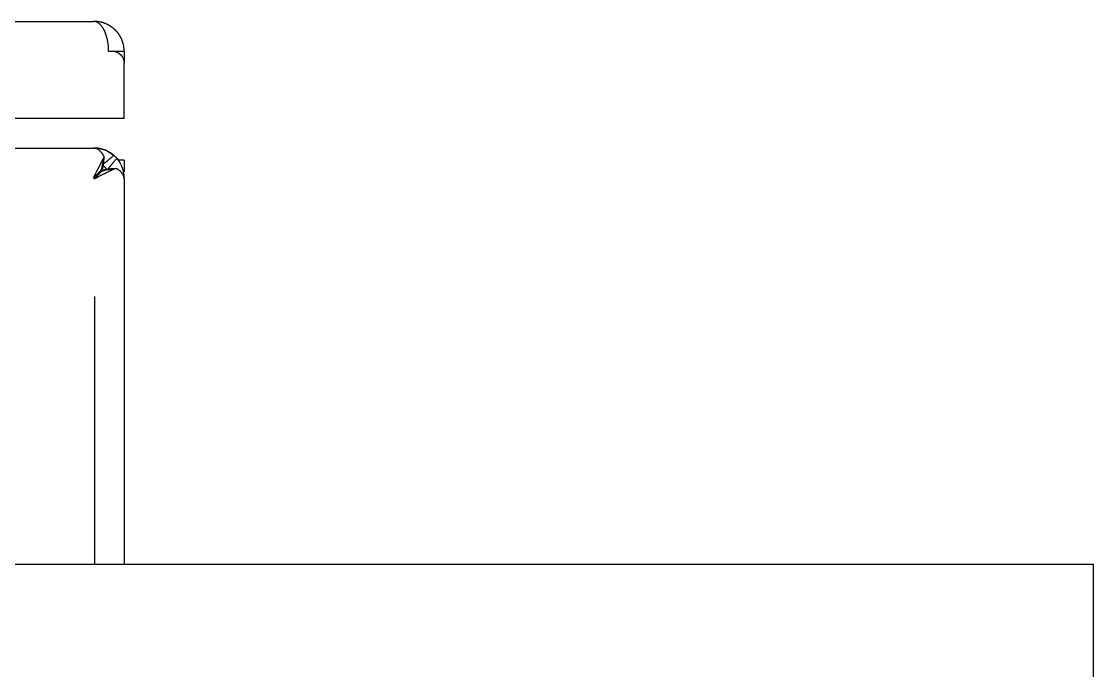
# Model space of a CAD drawing. Header units: millimetres. Extents: x -187347 to 135007, y -6415 to 292048.
# Drawn here: x -50724.3 to -50633.3, y 30336.5 to 30391.6 of the extents above; entities that cross this region are included whole.
import ezdxf

# ---------------------------------------------------------------- set-up
doc = ezdxf.new("R2010")
doc.units = ezdxf.units.MM
doc.header["$LTSCALE"] = 100
doc.layers.get('0').update_dxf_attribs({"lineweight": 18})
doc.layers.add('Layout CAT2', color=6, linetype='Continuous')

# ---------------------------------------------------------------- blocks, each defined once
blk = doc.blocks.new('643h346h634')
at = {"color": 0}
for p, q in [((18129.747, -1676.401), (18129.747, -1751.401)), ((18129.747, -1751.401), (17229.747, -1751.401)), ((18044.902, -1774.143), (18044.902, -1751.398)), ((18047.432, -1784.145), (18047.432, -1751.398)), ((18044.902, -1784.145), (18044.824, -1784.222)), ((18047.432, -1784.222), (18047.432, -1784.145)), ((18047.432, -1785.722), (18047.432, -1784.722)), ((18047.432, -1785.722), (18046.928, -1785.722)), ((17611.462, -1786.752), (18044.823, -1786.752)), ((18044.902, -1786.752), (18044.823, -1786.752)), ((18047.432, -1789.252), (17608.932, -1789.252)), ((18047.432, -1789.252), (18047.432, -1793.972)), ((18047.432, -1794.972), (18047.432, -1793.972)), ((18046.111, -1794.972), (18046.432, -1794.972)), ((18046.432, -1794.972), (18047.432, -1794.972)), ((17611.548, -1797.502), (18044.816, -1797.502)), ((18044.902, -1797.502), (18044.816, -1797.502))]:
    blk.add_line(p, q, dxfattribs=at)
for centre, radius, start, end in [((18044.902, -1784.222), 2.53, 292.05562, 323.63719), ((18044.902, -1784.222), 2.53, 270, 290.25984), ((18046.432, -1793.972), 1, 270, 0)]:
    blk.add_arc(centre, radius, start, end, dxfattribs=at)
for points, knots in [([(18044.824, -1784.222), (18044.83, -1784.226), (18044.836, -1784.23), (18044.843, -1784.235), (18044.844, -1784.236), (18044.846, -1784.238), (18044.847, -1784.238), (18044.847, -1784.239), (18044.848, -1784.239), (18044.849, -1784.24), (18044.849, -1784.24), (18044.853, -1784.243), (18044.856, -1784.245), (18044.863, -1784.252), (18044.868, -1784.257), (18044.878, -1784.268), (18044.883, -1784.273), (18044.89, -1784.281), (18044.893, -1784.283), (18044.896, -1784.287), (18044.897, -1784.289), (18044.899, -1784.29), (18044.9, -1784.291), (18044.901, -1784.292), (18044.902, -1784.293), (18044.907, -1784.299), (18044.912, -1784.304), (18044.927, -1784.319), (18044.937, -1784.329), (18044.957, -1784.349), (18044.967, -1784.359), (18044.987, -1784.379), (18044.997, -1784.388), (18045.027, -1784.418), (18045.047, -1784.438), (18045.107, -1784.498), (18045.146, -1784.537), (18045.195, -1784.586), (18045.205, -1784.596), (18045.225, -1784.616), (18045.235, -1784.626), (18045.254, -1784.645), (18045.264, -1784.655), (18045.283, -1784.674), (18045.293, -1784.684), (18045.307, -1784.698), (18045.312, -1784.703), (18045.322, -1784.713), (18045.326, -1784.718), (18045.336, -1784.727), (18045.341, -1784.732), (18045.348, -1784.739), (18045.35, -1784.742), (18045.355, -1784.746), (18045.358, -1784.749), (18045.379, -1784.77), (18045.398, -1784.789), (18045.422, -1784.813), (18045.426, -1784.817), (18045.436, -1784.827), (18045.44, -1784.831), (18045.454, -1784.845), (18045.464, -1784.855), (18045.477, -1784.868), (18045.481, -1784.872), (18045.485, -1784.876)], [0, 0, 0, 0, 0.022285, 0.022285, 0.027856, 0.027856, 0.029249, 0.029249, 0.030642, 0.030642, 0.033427, 0.033427, 0.04457, 0.04457, 0.066854, 0.066854, 0.089139, 0.089139, 0.100282, 0.100282, 0.105853, 0.105853, 0.108638, 0.108638, 0.111424, 0.111424, 0.133709, 0.133709, 0.178278, 0.178278, 0.222848, 0.222848, 0.267417, 0.267417, 0.356557, 0.356557, 0.534835, 0.534835, 0.579404, 0.579404, 0.623974, 0.623974, 0.668543, 0.668543, 0.713113, 0.713113, 0.735397, 0.735397, 0.757682, 0.757682, 0.779967, 0.779967, 0.791109, 0.791109, 0.802252, 0.802252, 0.89139, 0.89139, 0.913675, 0.913675, 0.93596, 0.93596, 0.980529, 0.980529, 1, 1, 1, 1]), ([(18044.824, -1784.222), (18044.83, -1784.23), (18044.836, -1784.238), (18044.843, -1784.248), (18044.844, -1784.25), (18044.846, -1784.253), (18044.847, -1784.253), (18044.847, -1784.254), (18044.848, -1784.255), (18044.849, -1784.256), (18044.849, -1784.257), (18044.853, -1784.263), (18044.856, -1784.267), (18044.863, -1784.282), (18044.868, -1784.292), (18044.878, -1784.312), (18044.883, -1784.322), (18044.89, -1784.338), (18044.893, -1784.343), (18044.896, -1784.351), (18044.897, -1784.353), (18044.899, -1784.357), (18044.9, -1784.358), (18044.901, -1784.361), (18044.902, -1784.362), (18044.907, -1784.373), (18044.912, -1784.383), (18044.927, -1784.413), (18044.937, -1784.432), (18044.952, -1784.462), (18044.957, -1784.472), (18044.967, -1784.492), (18044.972, -1784.501), (18044.987, -1784.531), (18044.997, -1784.551), (18045.027, -1784.61), (18045.047, -1784.649), (18045.087, -1784.728), (18045.107, -1784.767), (18045.146, -1784.845), (18045.166, -1784.884), (18045.195, -1784.942), (18045.205, -1784.961), (18045.225, -1785), (18045.235, -1785.019), (18045.254, -1785.058), (18045.264, -1785.077), (18045.283, -1785.115), (18045.293, -1785.135), (18045.307, -1785.163), (18045.312, -1785.173), (18045.322, -1785.192), (18045.326, -1785.201), (18045.336, -1785.22), (18045.341, -1785.23), (18045.348, -1785.244), (18045.35, -1785.249), (18045.355, -1785.258), (18045.358, -1785.263), (18045.379, -1785.305), (18045.398, -1785.343), (18045.422, -1785.389), (18045.426, -1785.398), (18045.436, -1785.417), (18045.44, -1785.426), (18045.454, -1785.454), (18045.464, -1785.472), (18045.482, -1785.509), (18045.491, -1785.527), (18045.51, -1785.563), (18045.519, -1785.582), (18045.537, -1785.618), (18045.546, -1785.635), (18045.564, -1785.671), (18045.573, -1785.689), (18045.591, -1785.724), (18045.6, -1785.742), (18045.617, -1785.776), (18045.626, -1785.794), (18045.644, -1785.828), (18045.652, -1785.845), (18045.664, -1785.868), (18045.667, -1785.875), (18045.67, -1785.881)], [0, 0, 0, 0, 0.017023, 0.017023, 0.021279, 0.021279, 0.022343, 0.022343, 0.023407, 0.023407, 0.025535, 0.025535, 0.034046, 0.034046, 0.051069, 0.051069, 0.068092, 0.068092, 0.076604, 0.076604, 0.08086, 0.08086, 0.082987, 0.082987, 0.085115, 0.085115, 0.102138, 0.102138, 0.136184, 0.136184, 0.153207, 0.153207, 0.170229, 0.170229, 0.204275, 0.204275, 0.272366, 0.272366, 0.340458, 0.340458, 0.408549, 0.408549, 0.442595, 0.442595, 0.47664, 0.47664, 0.510686, 0.510686, 0.544731, 0.544731, 0.561754, 0.561754, 0.578777, 0.578777, 0.5958, 0.5958, 0.604311, 0.604311, 0.612822, 0.612822, 0.680913, 0.680913, 0.697936, 0.697936, 0.714959, 0.714959, 0.749004, 0.749004, 0.78305, 0.78305, 0.817095, 0.817095, 0.85114, 0.85114, 0.885186, 0.885186, 0.919231, 0.919231, 0.953277, 0.953277, 0.987322, 0.987322, 1, 1, 1, 1]), ([(18044.902, -1784.145), (18044.906, -1784.15), (18044.91, -1784.156), (18044.915, -1784.163), (18044.916, -1784.165), (18044.917, -1784.167), (18044.918, -1784.167), (18044.918, -1784.168), (18044.918, -1784.168), (18044.919, -1784.169), (18044.92, -1784.17), (18044.923, -1784.173), (18044.925, -1784.176), (18044.932, -1784.184), (18044.937, -1784.189), (18044.947, -1784.199), (18044.953, -1784.203), (18044.96, -1784.211), (18044.963, -1784.213), (18044.967, -1784.217), (18044.968, -1784.218), (18044.97, -1784.22), (18044.971, -1784.22), (18044.972, -1784.222), (18044.973, -1784.222), (18044.978, -1784.228), (18044.983, -1784.233), (18044.998, -1784.248), (18045.008, -1784.258), (18045.028, -1784.278), (18045.038, -1784.288), (18045.058, -1784.308), (18045.068, -1784.318), (18045.098, -1784.348), (18045.118, -1784.368), (18045.178, -1784.427), (18045.217, -1784.467), (18045.276, -1784.526), (18045.295, -1784.545), (18045.325, -1784.574), (18045.334, -1784.584), (18045.354, -1784.603), (18045.363, -1784.613), (18045.378, -1784.628), (18045.383, -1784.632), (18045.392, -1784.642), (18045.397, -1784.647), (18045.407, -1784.656), (18045.412, -1784.661), (18045.421, -1784.671), (18045.426, -1784.676), (18045.45, -1784.699), (18045.469, -1784.718), (18045.492, -1784.742), (18045.497, -1784.747), (18045.506, -1784.756), (18045.511, -1784.761), (18045.525, -1784.775), (18045.534, -1784.784), (18045.548, -1784.797), (18045.552, -1784.801), (18045.556, -1784.805)], [0, 0, 0, 0, 0.022285, 0.022285, 0.027856, 0.027856, 0.029249, 0.029249, 0.030641, 0.030641, 0.033427, 0.033427, 0.044569, 0.044569, 0.066854, 0.066854, 0.089139, 0.089139, 0.100281, 0.100281, 0.105853, 0.105853, 0.108638, 0.108638, 0.111424, 0.111424, 0.133708, 0.133708, 0.178278, 0.178278, 0.222847, 0.222847, 0.267417, 0.267417, 0.356557, 0.356557, 0.534835, 0.534835, 0.623974, 0.623974, 0.668544, 0.668544, 0.713113, 0.713113, 0.735398, 0.735398, 0.757683, 0.757683, 0.779968, 0.779968, 0.802253, 0.802253, 0.891391, 0.891391, 0.913676, 0.913676, 0.935961, 0.935961, 0.98053, 0.98053, 1, 1, 1, 1]), ([(18044.902, -1784.145), (18044.91, -1784.15), (18044.917, -1784.156), (18044.928, -1784.163), (18044.93, -1784.165), (18044.932, -1784.167), (18044.933, -1784.167), (18044.934, -1784.168), (18044.934, -1784.168), (18044.936, -1784.169), (18044.937, -1784.17), (18044.943, -1784.173), (18044.947, -1784.176), (18044.961, -1784.184), (18044.971, -1784.189), (18044.992, -1784.199), (18045.002, -1784.203), (18045.018, -1784.211), (18045.023, -1784.213), (18045.03, -1784.217), (18045.033, -1784.218), (18045.037, -1784.22), (18045.038, -1784.22), (18045.04, -1784.222), (18045.041, -1784.222), (18045.053, -1784.228), (18045.062, -1784.233), (18045.092, -1784.248), (18045.112, -1784.258), (18045.142, -1784.273), (18045.151, -1784.278), (18045.171, -1784.288), (18045.181, -1784.293), (18045.211, -1784.308), (18045.23, -1784.318), (18045.289, -1784.348), (18045.329, -1784.368), (18045.407, -1784.407), (18045.446, -1784.427), (18045.525, -1784.467), (18045.564, -1784.486), (18045.641, -1784.526), (18045.68, -1784.545), (18045.738, -1784.574), (18045.757, -1784.584), (18045.795, -1784.603), (18045.814, -1784.613), (18045.843, -1784.628), (18045.852, -1784.632), (18045.871, -1784.642), (18045.881, -1784.647), (18045.9, -1784.656), (18045.909, -1784.661), (18045.928, -1784.671), (18045.938, -1784.676), (18045.985, -1784.699), (18046.022, -1784.718), (18046.069, -1784.742), (18046.078, -1784.747), (18046.097, -1784.756), (18046.106, -1784.761), (18046.133, -1784.775), (18046.152, -1784.784), (18046.189, -1784.803), (18046.207, -1784.812), (18046.243, -1784.83), (18046.261, -1784.839), (18046.297, -1784.858), (18046.315, -1784.867), (18046.351, -1784.885), (18046.368, -1784.894), (18046.404, -1784.911), (18046.421, -1784.92), (18046.456, -1784.938), (18046.473, -1784.947), (18046.508, -1784.964), (18046.525, -1784.973), (18046.548, -1784.984), (18046.554, -1784.988), (18046.561, -1784.991)], [0, 0, 0, 0, 0.017023, 0.017023, 0.021279, 0.021279, 0.022343, 0.022343, 0.023407, 0.023407, 0.025535, 0.025535, 0.034046, 0.034046, 0.051069, 0.051069, 0.068092, 0.068092, 0.076604, 0.076604, 0.080859, 0.080859, 0.082987, 0.082987, 0.085115, 0.085115, 0.102138, 0.102138, 0.136184, 0.136184, 0.153206, 0.153206, 0.170229, 0.170229, 0.204275, 0.204275, 0.272366, 0.272366, 0.340457, 0.340457, 0.408548, 0.408548, 0.47664, 0.47664, 0.510685, 0.510685, 0.544731, 0.544731, 0.561753, 0.561753, 0.578776, 0.578776, 0.595799, 0.595799, 0.612821, 0.612821, 0.680912, 0.680912, 0.697935, 0.697935, 0.714958, 0.714958, 0.749003, 0.749003, 0.783048, 0.783048, 0.817094, 0.817094, 0.851139, 0.851139, 0.885184, 0.885184, 0.91923, 0.91923, 0.953275, 0.953275, 0.98732, 0.98732, 1, 1, 1, 1]), ([(18047.432, -1784.145), (18047.432, -1784.15), (18047.432, -1784.156), (18047.432, -1784.163), (18047.432, -1784.165), (18047.432, -1784.167), (18047.432, -1784.167), (18047.432, -1784.168), (18047.432, -1784.168), (18047.432, -1784.169), (18047.432, -1784.17), (18047.432, -1784.173), (18047.432, -1784.176), (18047.431, -1784.184), (18047.431, -1784.189), (18047.43, -1784.199), (18047.43, -1784.203), (18047.429, -1784.21), (18047.429, -1784.213), (18047.429, -1784.217), (18047.429, -1784.218), (18047.428, -1784.22), (18047.428, -1784.22), (18047.428, -1784.222), (18047.428, -1784.222), (18047.428, -1784.228), (18047.427, -1784.233), (18047.425, -1784.248), (18047.423, -1784.258), (18047.421, -1784.273), (18047.42, -1784.278), (18047.418, -1784.288), (18047.417, -1784.293), (18047.413, -1784.308), (18047.411, -1784.318), (18047.402, -1784.348), (18047.396, -1784.368), (18047.381, -1784.407), (18047.373, -1784.427), (18047.355, -1784.467), (18047.344, -1784.486), (18047.328, -1784.516), (18047.322, -1784.526), (18047.31, -1784.545), (18047.303, -1784.555), (18047.29, -1784.574), (18047.283, -1784.584), (18047.269, -1784.603), (18047.262, -1784.613), (18047.251, -1784.628), (18047.247, -1784.632), (18047.239, -1784.642), (18047.235, -1784.647), (18047.227, -1784.656), (18047.223, -1784.661), (18047.217, -1784.668), (18047.215, -1784.671), (18047.21, -1784.676), (18047.208, -1784.678), (18047.189, -1784.699), (18047.171, -1784.718), (18047.147, -1784.742), (18047.142, -1784.747), (18047.132, -1784.756), (18047.127, -1784.761), (18047.112, -1784.775), (18047.102, -1784.784), (18047.081, -1784.803), (18047.07, -1784.812), (18047.047, -1784.83), (18047.036, -1784.839), (18047.013, -1784.858), (18047.001, -1784.867), (18046.976, -1784.885), (18046.964, -1784.894), (18046.938, -1784.911), (18046.925, -1784.92), (18046.899, -1784.938), (18046.885, -1784.947), (18046.857, -1784.964), (18046.843, -1784.973), (18046.823, -1784.984), (18046.818, -1784.988), (18046.812, -1784.991)], [0, 0, 0, 0, 0.017023, 0.017023, 0.021279, 0.021279, 0.022343, 0.022343, 0.023407, 0.023407, 0.025535, 0.025535, 0.034046, 0.034046, 0.051069, 0.051069, 0.068092, 0.068092, 0.076604, 0.076604, 0.080859, 0.080859, 0.082987, 0.082987, 0.085115, 0.085115, 0.102138, 0.102138, 0.136184, 0.136184, 0.153206, 0.153206, 0.170229, 0.170229, 0.204275, 0.204275, 0.272366, 0.272366, 0.340457, 0.340457, 0.408548, 0.408548, 0.442594, 0.442594, 0.476639, 0.476639, 0.510685, 0.510685, 0.54473, 0.54473, 0.561753, 0.561753, 0.578776, 0.578776, 0.595799, 0.595799, 0.60431, 0.60431, 0.612821, 0.612821, 0.680912, 0.680912, 0.697935, 0.697935, 0.714958, 0.714958, 0.749003, 0.749003, 0.783048, 0.783048, 0.817094, 0.817094, 0.851139, 0.851139, 0.885185, 0.885185, 0.91923, 0.91923, 0.953275, 0.953275, 0.987321, 0.987321, 1, 1, 1, 1]), ([(18047.432, -1784.222), (18047.432, -1784.23), (18047.432, -1784.238), (18047.432, -1784.248), (18047.432, -1784.25), (18047.432, -1784.253), (18047.432, -1784.253), (18047.432, -1784.254), (18047.432, -1784.255), (18047.432, -1784.256), (18047.432, -1784.258), (18047.432, -1784.263), (18047.432, -1784.267), (18047.431, -1784.282), (18047.431, -1784.292), (18047.43, -1784.312), (18047.43, -1784.322), (18047.429, -1784.338), (18047.429, -1784.343), (18047.429, -1784.351), (18047.429, -1784.353), (18047.428, -1784.357), (18047.428, -1784.358), (18047.428, -1784.361), (18047.428, -1784.362), (18047.428, -1784.373), (18047.427, -1784.383), (18047.425, -1784.413), (18047.423, -1784.432), (18047.421, -1784.462), (18047.42, -1784.472), (18047.418, -1784.492), (18047.417, -1784.501), (18047.413, -1784.531), (18047.411, -1784.551), (18047.402, -1784.61), (18047.396, -1784.649), (18047.381, -1784.728), (18047.373, -1784.767), (18047.355, -1784.845), (18047.344, -1784.884), (18047.322, -1784.962), (18047.31, -1785), (18047.29, -1785.058), (18047.283, -1785.077), (18047.269, -1785.115), (18047.262, -1785.135), (18047.251, -1785.163), (18047.247, -1785.173), (18047.239, -1785.192), (18047.235, -1785.201), (18047.227, -1785.22), (18047.223, -1785.23), (18047.215, -1785.249), (18047.21, -1785.258), (18047.189, -1785.305), (18047.171, -1785.343), (18047.147, -1785.389), (18047.142, -1785.398), (18047.132, -1785.417), (18047.127, -1785.426), (18047.112, -1785.454), (18047.102, -1785.472), (18047.081, -1785.509), (18047.07, -1785.527), (18047.047, -1785.563), (18047.036, -1785.582), (18047.013, -1785.618), (18047.001, -1785.635), (18046.976, -1785.671), (18046.964, -1785.689), (18046.938, -1785.724), (18046.925, -1785.742), (18046.899, -1785.776), (18046.885, -1785.794), (18046.857, -1785.828), (18046.843, -1785.845), (18046.823, -1785.868), (18046.818, -1785.875), (18046.812, -1785.881)], [0, 0, 0, 0, 0.017023, 0.017023, 0.021279, 0.021279, 0.022343, 0.022343, 0.023407, 0.023407, 0.025535, 0.025535, 0.034046, 0.034046, 0.051069, 0.051069, 0.068092, 0.068092, 0.076604, 0.076604, 0.080859, 0.080859, 0.082987, 0.082987, 0.085115, 0.085115, 0.102138, 0.102138, 0.136183, 0.136183, 0.153206, 0.153206, 0.170229, 0.170229, 0.204275, 0.204275, 0.272366, 0.272366, 0.340457, 0.340457, 0.408548, 0.408548, 0.476639, 0.476639, 0.510684, 0.510684, 0.54473, 0.54473, 0.561752, 0.561752, 0.578775, 0.578775, 0.595798, 0.595798, 0.612821, 0.612821, 0.680911, 0.680911, 0.697934, 0.697934, 0.714956, 0.714956, 0.749002, 0.749002, 0.783047, 0.783047, 0.817092, 0.817092, 0.851138, 0.851138, 0.885183, 0.885183, 0.919228, 0.919228, 0.953274, 0.953274, 0.987319, 0.987319, 1, 1, 1, 1]), ([(18045.604, -1785.087), (18045.603, -1785.08), (18045.601, -1785.072), (18045.597, -1785.053), (18045.593, -1785.043), (18045.585, -1785.021), (18045.58, -1785.01), (18045.57, -1784.989), (18045.564, -1784.978), (18045.551, -1784.957), (18045.544, -1784.946), (18045.529, -1784.925), (18045.521, -1784.915), (18045.504, -1784.895), (18045.494, -1784.886), (18045.485, -1784.876)], [0, 0, 0, 0, 0.106888, 0.106888, 0.255886, 0.255886, 0.404269, 0.404269, 0.552936, 0.552936, 0.702168, 0.702168, 0.85141, 0.85141, 1, 1, 1, 1]), ([(18045.485, -1784.876), (18045.489, -1784.885), (18045.492, -1784.894), (18045.503, -1784.922), (18045.51, -1784.941), (18045.529, -1784.996), (18045.54, -1785.032), (18045.556, -1785.087), (18045.561, -1785.105), (18045.57, -1785.141), (18045.574, -1785.159), (18045.586, -1785.211), (18045.593, -1785.246), (18045.603, -1785.298), (18045.606, -1785.315), (18045.612, -1785.349), (18045.615, -1785.366), (18045.623, -1785.418), (18045.628, -1785.453), (18045.637, -1785.521), (18045.641, -1785.556), (18045.648, -1785.623), (18045.652, -1785.657), (18045.658, -1785.724), (18045.661, -1785.757), (18045.666, -1785.82), (18045.668, -1785.851), (18045.67, -1785.881)], [0, 0, 0, 0, 0.02768, 0.02768, 0.082976, 0.082976, 0.191666, 0.191666, 0.244682, 0.244682, 0.296999, 0.296999, 0.399935, 0.399935, 0.450682, 0.450682, 0.501036, 0.501036, 0.604031, 0.604031, 0.705974, 0.705974, 0.807128, 0.807128, 0.907679, 0.907679, 1, 1, 1, 1]), ([(18045.556, -1784.805), (18045.575, -1784.824), (18045.595, -1784.841), (18045.625, -1784.864), (18045.636, -1784.871), (18045.657, -1784.884), (18045.668, -1784.89), (18045.689, -1784.901), (18045.7, -1784.905), (18045.722, -1784.913), (18045.733, -1784.917), (18045.752, -1784.922), (18045.761, -1784.924), (18045.77, -1784.925)], [0, 0, 0, 0, 0.292293, 0.292293, 0.439072, 0.439072, 0.586026, 0.586026, 0.732535, 0.732535, 0.878944, 0.878944, 1, 1, 1, 1]), ([(18045.556, -1784.805), (18045.565, -1784.809), (18045.574, -1784.813), (18045.602, -1784.823), (18045.62, -1784.83), (18045.675, -1784.849), (18045.712, -1784.861), (18045.767, -1784.876), (18045.785, -1784.881), (18045.82, -1784.89), (18045.838, -1784.894), (18045.891, -1784.906), (18045.926, -1784.914), (18045.978, -1784.923), (18045.995, -1784.927), (18046.029, -1784.932), (18046.046, -1784.935), (18046.098, -1784.943), (18046.132, -1784.948), (18046.201, -1784.957), (18046.235, -1784.961), (18046.303, -1784.969), (18046.336, -1784.972), (18046.403, -1784.979), (18046.437, -1784.981), (18046.5, -1784.986), (18046.53, -1784.989), (18046.561, -1784.991)], [0, 0, 0, 0, 0.027677, 0.027677, 0.082972, 0.082972, 0.191666, 0.191666, 0.244684, 0.244684, 0.297001, 0.297001, 0.399935, 0.399935, 0.450682, 0.450682, 0.501036, 0.501036, 0.604029, 0.604029, 0.705971, 0.705971, 0.807125, 0.807125, 0.907676, 0.907676, 1, 1, 1, 1]), ([(18046.002, -1784.876), (18045.991, -1784.895), (18045.979, -1784.915), (18045.958, -1784.946), (18045.951, -1784.956), (18045.936, -1784.978), (18045.928, -1784.988), (18045.911, -1785.01), (18045.903, -1785.021), (18045.885, -1785.042), (18045.876, -1785.053), (18045.857, -1785.075), (18045.847, -1785.085), (18045.828, -1785.107), (18045.817, -1785.117), (18045.802, -1785.132), (18045.797, -1785.138), (18045.787, -1785.148), (18045.781, -1785.153), (18045.765, -1785.167), (18045.755, -1785.177), (18045.733, -1785.196), (18045.722, -1785.205), (18045.701, -1785.223), (18045.69, -1785.231), (18045.668, -1785.248), (18045.658, -1785.256), (18045.636, -1785.271), (18045.626, -1785.278), (18045.605, -1785.292), (18045.595, -1785.299), (18045.575, -1785.311), (18045.565, -1785.317), (18045.556, -1785.323)], [0, 0, 0, 0, 0.124553, 0.124553, 0.1871, 0.1871, 0.249721, 0.249721, 0.312152, 0.312152, 0.37454, 0.37454, 0.437162, 0.437162, 0.499698, 0.499698, 0.530846, 0.530846, 0.56203, 0.56203, 0.624614, 0.624614, 0.68724, 0.68724, 0.749607, 0.749607, 0.812093, 0.812093, 0.874817, 0.874817, 0.937546, 0.937546, 1, 1, 1, 1]), ([(18046.074, -1784.971), (18046.098, -1785.004), (18046.123, -1785.036), (18046.162, -1785.087), (18046.175, -1785.105), (18046.203, -1785.141), (18046.217, -1785.159), (18046.257, -1785.211), (18046.285, -1785.246), (18046.326, -1785.298), (18046.339, -1785.315), (18046.366, -1785.349), (18046.38, -1785.366), (18046.422, -1785.418), (18046.45, -1785.453), (18046.506, -1785.522), (18046.535, -1785.556), (18046.591, -1785.623), (18046.62, -1785.657), (18046.676, -1785.724), (18046.705, -1785.757), (18046.76, -1785.821), (18046.786, -1785.851), (18046.812, -1785.881)], [0, 0, 0, 0, 0.106933, 0.106933, 0.165511, 0.165511, 0.223312, 0.223312, 0.337036, 0.337036, 0.393101, 0.393101, 0.448733, 0.448733, 0.56255, 0.56255, 0.675205, 0.675205, 0.786989, 0.786989, 0.898106, 0.898106, 1, 1, 1, 1]), ([(18046.561, -1784.991), (18046.571, -1784.996), (18046.582, -1785.001), (18046.604, -1785.009), (18046.615, -1785.013), (18046.637, -1785.018), (18046.648, -1785.02), (18046.669, -1785.023), (18046.68, -1785.024), (18046.702, -1785.024), (18046.712, -1785.023), (18046.733, -1785.02), (18046.744, -1785.018), (18046.764, -1785.013), (18046.774, -1785.009), (18046.794, -1785.001), (18046.803, -1784.996), (18046.812, -1784.991)], [0, 0, 0, 0, 0.125047, 0.125047, 0.250146, 0.250146, 0.375106, 0.375106, 0.500095, 0.500095, 0.625079, 0.625079, 0.750022, 0.750022, 0.875082, 0.875082, 1, 1, 1, 1]), ([(18045.67, -1786.133), (18045.667, -1786.138), (18045.664, -1786.143), (18045.653, -1786.163), (18045.644, -1786.177), (18045.627, -1786.205), (18045.618, -1786.218), (18045.6, -1786.245), (18045.592, -1786.258), (18045.574, -1786.283), (18045.565, -1786.296), (18045.547, -1786.32), (18045.538, -1786.332), (18045.52, -1786.355), (18045.511, -1786.367), (18045.492, -1786.389), (18045.483, -1786.4), (18045.465, -1786.421), (18045.455, -1786.431), (18045.437, -1786.452), (18045.427, -1786.461), (18045.399, -1786.49), (18045.38, -1786.508), (18045.357, -1786.529), (18045.352, -1786.534), (18045.342, -1786.542), (18045.338, -1786.546), (18045.323, -1786.558), (18045.314, -1786.566), (18045.294, -1786.581), (18045.285, -1786.588), (18045.265, -1786.602), (18045.256, -1786.609), (18045.236, -1786.622), (18045.227, -1786.629), (18045.207, -1786.641), (18045.197, -1786.647), (18045.168, -1786.664), (18045.148, -1786.674), (18045.109, -1786.692), (18045.089, -1786.701), (18045.05, -1786.716), (18045.03, -1786.722), (18045, -1786.73), (18044.99, -1786.733), (18044.975, -1786.736), (18044.97, -1786.737), (18044.963, -1786.739), (18044.96, -1786.739), (18044.957, -1786.74), (18044.955, -1786.74), (18044.954, -1786.741), (18044.953, -1786.741), (18044.952, -1786.741), (18044.951, -1786.741), (18044.945, -1786.742), (18044.94, -1786.743), (18044.931, -1786.745), (18044.926, -1786.746), (18044.916, -1786.747), (18044.911, -1786.748), (18044.9, -1786.749), (18044.895, -1786.749), (18044.885, -1786.75), (18044.88, -1786.751), (18044.869, -1786.751), (18044.863, -1786.752), (18044.852, -1786.752), (18044.846, -1786.752), (18044.835, -1786.752), (18044.829, -1786.752), (18044.823, -1786.752)], [0, 0, 0, 0, 0.012366, 0.012366, 0.046422, 0.046422, 0.080478, 0.080478, 0.114534, 0.114534, 0.148591, 0.148591, 0.182647, 0.182647, 0.216703, 0.216703, 0.25076, 0.25076, 0.284816, 0.284816, 0.318872, 0.318872, 0.386985, 0.386985, 0.404013, 0.404013, 0.421041, 0.421041, 0.455098, 0.455098, 0.489154, 0.489154, 0.523211, 0.523211, 0.557267, 0.557267, 0.591324, 0.591324, 0.659437, 0.659437, 0.72755, 0.72755, 0.795663, 0.795663, 0.829719, 0.829719, 0.846748, 0.846748, 0.855262, 0.855262, 0.859519, 0.859519, 0.861647, 0.861647, 0.863776, 0.863776, 0.880804, 0.880804, 0.897832, 0.897832, 0.91486, 0.91486, 0.931888, 0.931888, 0.948916, 0.948916, 0.965944, 0.965944, 0.982972, 0.982972, 1, 1, 1, 1]), ([(18046.561, -1786.133), (18046.555, -1786.138), (18046.548, -1786.143), (18046.525, -1786.163), (18046.508, -1786.177), (18046.474, -1786.205), (18046.457, -1786.218), (18046.422, -1786.245), (18046.405, -1786.258), (18046.37, -1786.283), (18046.352, -1786.296), (18046.316, -1786.32), (18046.299, -1786.332), (18046.263, -1786.355), (18046.245, -1786.367), (18046.209, -1786.389), (18046.19, -1786.4), (18046.154, -1786.421), (18046.136, -1786.431), (18046.099, -1786.452), (18046.08, -1786.461), (18046.025, -1786.49), (18045.987, -1786.508), (18045.94, -1786.529), (18045.931, -1786.534), (18045.912, -1786.542), (18045.903, -1786.546), (18045.884, -1786.554), (18045.874, -1786.558), (18045.855, -1786.566), (18045.846, -1786.57), (18045.817, -1786.581), (18045.798, -1786.588), (18045.76, -1786.602), (18045.741, -1786.609), (18045.684, -1786.629), (18045.645, -1786.641), (18045.568, -1786.664), (18045.529, -1786.674), (18045.451, -1786.692), (18045.412, -1786.701), (18045.334, -1786.716), (18045.295, -1786.722), (18045.236, -1786.73), (18045.216, -1786.733), (18045.187, -1786.736), (18045.177, -1786.737), (18045.162, -1786.739), (18045.157, -1786.739), (18045.15, -1786.74), (18045.147, -1786.74), (18045.142, -1786.741), (18045.14, -1786.741), (18045.118, -1786.743), (18045.098, -1786.745), (18045.059, -1786.748), (18045.039, -1786.749), (18045, -1786.751), (18044.98, -1786.751), (18044.941, -1786.752), (18044.922, -1786.752), (18044.902, -1786.752)], [0, 0, 0, 0, 0.012371, 0.012371, 0.046427, 0.046427, 0.080483, 0.080483, 0.114539, 0.114539, 0.148595, 0.148595, 0.182651, 0.182651, 0.216707, 0.216707, 0.250763, 0.250763, 0.284819, 0.284819, 0.318876, 0.318876, 0.386988, 0.386988, 0.404016, 0.404016, 0.421044, 0.421044, 0.438072, 0.438072, 0.4551, 0.4551, 0.489156, 0.489156, 0.523213, 0.523213, 0.591325, 0.591325, 0.659438, 0.659438, 0.72755, 0.72755, 0.795663, 0.795663, 0.82972, 0.82972, 0.846748, 0.846748, 0.855262, 0.855262, 0.859519, 0.859519, 0.863776, 0.863776, 0.897832, 0.897832, 0.931888, 0.931888, 0.965944, 0.965944, 1, 1, 1, 1]), ([(18045.651, -1785.394), (18045.683, -1785.419), (18045.716, -1785.444), (18045.767, -1785.482), (18045.785, -1785.496), (18045.82, -1785.523), (18045.838, -1785.537), (18045.891, -1785.578), (18045.926, -1785.605), (18045.978, -1785.646), (18045.995, -1785.66), (18046.029, -1785.687), (18046.046, -1785.7), (18046.098, -1785.742), (18046.132, -1785.77), (18046.201, -1785.827), (18046.235, -1785.855), (18046.303, -1785.912), (18046.337, -1785.94), (18046.403, -1785.997), (18046.437, -1786.025), (18046.5, -1786.08), (18046.53, -1786.106), (18046.561, -1786.133)], [0, 0, 0, 0, 0.106948, 0.106948, 0.165525, 0.165525, 0.223325, 0.223325, 0.337047, 0.337047, 0.393112, 0.393112, 0.448742, 0.448742, 0.562557, 0.562557, 0.67521, 0.67521, 0.786992, 0.786992, 0.898108, 0.898108, 1, 1, 1, 1]), ([(18045.67, -1786.133), (18045.676, -1786.123), (18045.681, -1786.114), (18045.689, -1786.094), (18045.692, -1786.084), (18045.698, -1786.064), (18045.7, -1786.054), (18045.703, -1786.033), (18045.703, -1786.022), (18045.703, -1786.001), (18045.703, -1785.99), (18045.7, -1785.968), (18045.698, -1785.957), (18045.692, -1785.935), (18045.689, -1785.924), (18045.681, -1785.903), (18045.676, -1785.892), (18045.67, -1785.881)], [0, 0, 0, 0, 0.124918, 0.124918, 0.249978, 0.249978, 0.374921, 0.374921, 0.499905, 0.499905, 0.624894, 0.624894, 0.749854, 0.749854, 0.874953, 0.874953, 1, 1, 1, 1]), ([(18046.812, -1785.881), (18046.803, -1785.892), (18046.794, -1785.903), (18046.774, -1785.924), (18046.764, -1785.935), (18046.744, -1785.957), (18046.733, -1785.968), (18046.712, -1785.99), (18046.702, -1786.001), (18046.68, -1786.022), (18046.669, -1786.033), (18046.648, -1786.054), (18046.637, -1786.064), (18046.615, -1786.084), (18046.604, -1786.094), (18046.582, -1786.114), (18046.571, -1786.123), (18046.561, -1786.133)], [0, 0, 0, 0, 0.124918, 0.124918, 0.249978, 0.249978, 0.374921, 0.374921, 0.499905, 0.499905, 0.624894, 0.624894, 0.749854, 0.749854, 0.874953, 0.874953, 1, 1, 1, 1]), ([(18046.111, -1794.972), (18046.111, -1794.979), (18046.111, -1794.985), (18046.111, -1794.992), (18046.111, -1794.993), (18046.111, -1794.995), (18046.111, -1794.995), (18046.111, -1794.998), (18046.111, -1794.999), (18046.111, -1795.004), (18046.111, -1795.007), (18046.111, -1795.023), (18046.111, -1795.036), (18046.11, -1795.074), (18046.109, -1795.099), (18046.108, -1795.149), (18046.107, -1795.174), (18046.105, -1795.225), (18046.103, -1795.25), (18046.102, -1795.278), (18046.102, -1795.281), (18046.101, -1795.287), (18046.101, -1795.29), (18046.101, -1795.299), (18046.1, -1795.306), (18046.099, -1795.324), (18046.098, -1795.337), (18046.095, -1795.374), (18046.093, -1795.398), (18046.086, -1795.472), (18046.081, -1795.52), (18046.074, -1795.58), (18046.072, -1795.592), (18046.07, -1795.607), (18046.07, -1795.61), (18046.069, -1795.614), (18046.069, -1795.616), (18046.069, -1795.619), (18046.069, -1795.62), (18046.068, -1795.628), (18046.067, -1795.634), (18046.063, -1795.663), (18046.059, -1795.687), (18046.052, -1795.733), (18046.048, -1795.756), (18046.044, -1795.785), (18046.043, -1795.79), (18046.041, -1795.802), (18046.04, -1795.807), (18046.037, -1795.824), (18046.035, -1795.836), (18046.028, -1795.869), (18046.024, -1795.891), (18046.017, -1795.924), (18046.015, -1795.935), (18046.012, -1795.949), (18046.011, -1795.952), (18046.01, -1795.957), (18046.01, -1795.96), (18046.008, -1795.968), (18046.007, -1795.973), (18045.996, -1796.022), (18045.986, -1796.064), (18045.973, -1796.116), (18045.97, -1796.126), (18045.965, -1796.146), (18045.962, -1796.156), (18045.954, -1796.187), (18045.949, -1796.207), (18045.937, -1796.246), (18045.931, -1796.265), (18045.92, -1796.304), (18045.914, -1796.323), (18045.907, -1796.344), (18045.906, -1796.346), (18045.905, -1796.351), (18045.904, -1796.353), (18045.902, -1796.36), (18045.9, -1796.365), (18045.895, -1796.379), (18045.892, -1796.388), (18045.886, -1796.406), (18045.883, -1796.415), (18045.878, -1796.428), (18045.876, -1796.433), (18045.874, -1796.44), (18045.873, -1796.442), (18045.872, -1796.446), (18045.871, -1796.448), (18045.864, -1796.468), (18045.857, -1796.486), (18045.847, -1796.512), (18045.844, -1796.52), (18045.837, -1796.537), (18045.834, -1796.546), (18045.824, -1796.571), (18045.817, -1796.587), (18045.806, -1796.612), (18045.803, -1796.62), (18045.796, -1796.636), (18045.792, -1796.644), (18045.782, -1796.667), (18045.775, -1796.683), (18045.766, -1796.702), (18045.764, -1796.706), (18045.76, -1796.713), (18045.758, -1796.717), (18045.753, -1796.728), (18045.749, -1796.736), (18045.731, -1796.773), (18045.716, -1796.801), (18045.693, -1796.843), (18045.686, -1796.857), (18045.67, -1796.883), (18045.662, -1796.896), (18045.647, -1796.922), (18045.639, -1796.935), (18045.623, -1796.96), (18045.615, -1796.972), (18045.6, -1796.996), (18045.592, -1797.008), (18045.575, -1797.031), (18045.567, -1797.042), (18045.543, -1797.076), (18045.527, -1797.097), (18045.502, -1797.128), (18045.493, -1797.138), (18045.477, -1797.157), (18045.468, -1797.167), (18045.452, -1797.186), (18045.443, -1797.195), (18045.426, -1797.213), (18045.418, -1797.221), (18045.392, -1797.247), (18045.375, -1797.263), (18045.349, -1797.286), (18045.341, -1797.294), (18045.323, -1797.308), (18045.315, -1797.315), (18045.297, -1797.329), (18045.288, -1797.336), (18045.275, -1797.345), (18045.271, -1797.348), (18045.262, -1797.355), (18045.258, -1797.358), (18045.236, -1797.373), (18045.218, -1797.384), (18045.198, -1797.396), (18045.196, -1797.397), (18045.192, -1797.4), (18045.189, -1797.401), (18045.183, -1797.405), (18045.178, -1797.408), (18045.165, -1797.415), (18045.156, -1797.42), (18045.143, -1797.426), (18045.138, -1797.429), (18045.129, -1797.433), (18045.125, -1797.435), (18045.112, -1797.441), (18045.103, -1797.445), (18045.076, -1797.456), (18045.058, -1797.463), (18045.022, -1797.474), (18045.004, -1797.48), (18044.968, -1797.488), (18044.95, -1797.492), (18044.929, -1797.495), (18044.927, -1797.495), (18044.924, -1797.496), (18044.924, -1797.496), (18044.923, -1797.496), (18044.922, -1797.496), (18044.92, -1797.496), (18044.919, -1797.496), (18044.914, -1797.497), (18044.909, -1797.498), (18044.901, -1797.499), (18044.896, -1797.499), (18044.887, -1797.5), (18044.883, -1797.5), (18044.876, -1797.501), (18044.873, -1797.501), (18044.87, -1797.501), (18044.87, -1797.501), (18044.868, -1797.501), (18044.868, -1797.501), (18044.866, -1797.501), (18044.865, -1797.501), (18044.858, -1797.502), (18044.853, -1797.502), (18044.838, -1797.502), (18044.827, -1797.502), (18044.816, -1797.502)], [0, 0, 0, 0, 0.003906, 0.003906, 0.004394, 0.004394, 0.004883, 0.004883, 0.005859, 0.005859, 0.007812, 0.007812, 0.015625, 0.015625, 0.03125, 0.03125, 0.046874, 0.046874, 0.062499, 0.062499, 0.064452, 0.064452, 0.066405, 0.066405, 0.070311, 0.070311, 0.078124, 0.078124, 0.093749, 0.093749, 0.124998, 0.124998, 0.132811, 0.132811, 0.134764, 0.134764, 0.13574, 0.13574, 0.136717, 0.136717, 0.140623, 0.140623, 0.156248, 0.156248, 0.171873, 0.171873, 0.175779, 0.175779, 0.179685, 0.179685, 0.187498, 0.187498, 0.203122, 0.203122, 0.210935, 0.210935, 0.212888, 0.212888, 0.214841, 0.214841, 0.218747, 0.218747, 0.249997, 0.249997, 0.25781, 0.25781, 0.265622, 0.265622, 0.281247, 0.281247, 0.296872, 0.296872, 0.312497, 0.312497, 0.31445, 0.31445, 0.316403, 0.316403, 0.320309, 0.320309, 0.328122, 0.328122, 0.335934, 0.335934, 0.339841, 0.339841, 0.341794, 0.341794, 0.343747, 0.343747, 0.359372, 0.359372, 0.367184, 0.367184, 0.374997, 0.374997, 0.390622, 0.390622, 0.398434, 0.398434, 0.406246, 0.406246, 0.421871, 0.421871, 0.425778, 0.425778, 0.429684, 0.429684, 0.437496, 0.437496, 0.468746, 0.468746, 0.484371, 0.484371, 0.499996, 0.499996, 0.515621, 0.515621, 0.531246, 0.531246, 0.546871, 0.546871, 0.562496, 0.562496, 0.593746, 0.593746, 0.609372, 0.609372, 0.624997, 0.624997, 0.640622, 0.640622, 0.656247, 0.656247, 0.687497, 0.687497, 0.703122, 0.703122, 0.718747, 0.718747, 0.734372, 0.734372, 0.742185, 0.742185, 0.749997, 0.749997, 0.781248, 0.781248, 0.785154, 0.785154, 0.78906, 0.78906, 0.796873, 0.796873, 0.812498, 0.812498, 0.82031, 0.82031, 0.828123, 0.828123, 0.843748, 0.843748, 0.874998, 0.874998, 0.906249, 0.906249, 0.937499, 0.937499, 0.941405, 0.941405, 0.942382, 0.942382, 0.943358, 0.943358, 0.945311, 0.945311, 0.953124, 0.953124, 0.960937, 0.960937, 0.968749, 0.968749, 0.972656, 0.972656, 0.973632, 0.973632, 0.974609, 0.974609, 0.976562, 0.976562, 0.984375, 0.984375, 1, 1, 1, 1]), ([(18047.432, -1794.972), (18047.432, -1794.979), (18047.432, -1794.985), (18047.432, -1794.992), (18047.432, -1794.993), (18047.432, -1794.995), (18047.432, -1794.995), (18047.432, -1794.998), (18047.432, -1794.999), (18047.432, -1795.004), (18047.432, -1795.007), (18047.432, -1795.023), (18047.431, -1795.036), (18047.43, -1795.074), (18047.429, -1795.099), (18047.426, -1795.149), (18047.424, -1795.174), (18047.42, -1795.225), (18047.417, -1795.25), (18047.413, -1795.278), (18047.413, -1795.281), (18047.412, -1795.287), (18047.412, -1795.29), (18047.411, -1795.299), (18047.41, -1795.306), (18047.407, -1795.324), (18047.406, -1795.337), (18047.4, -1795.374), (18047.396, -1795.398), (18047.383, -1795.472), (18047.372, -1795.52), (18047.358, -1795.58), (18047.355, -1795.592), (18047.351, -1795.607), (18047.35, -1795.61), (18047.349, -1795.614), (18047.349, -1795.616), (18047.348, -1795.619), (18047.348, -1795.62), (18047.346, -1795.628), (18047.344, -1795.634), (18047.336, -1795.663), (18047.329, -1795.687), (18047.315, -1795.733), (18047.308, -1795.756), (18047.298, -1795.785), (18047.296, -1795.79), (18047.292, -1795.802), (18047.29, -1795.807), (18047.284, -1795.824), (18047.28, -1795.836), (18047.268, -1795.869), (18047.259, -1795.891), (18047.246, -1795.924), (18047.242, -1795.935), (18047.236, -1795.949), (18047.235, -1795.952), (18047.232, -1795.957), (18047.231, -1795.96), (18047.228, -1795.968), (18047.226, -1795.973), (18047.205, -1796.022), (18047.185, -1796.064), (18047.159, -1796.116), (18047.154, -1796.126), (18047.143, -1796.146), (18047.138, -1796.156), (18047.122, -1796.187), (18047.111, -1796.207), (18047.088, -1796.246), (18047.077, -1796.265), (18047.054, -1796.304), (18047.042, -1796.323), (18047.028, -1796.344), (18047.027, -1796.346), (18047.024, -1796.351), (18047.022, -1796.353), (18047.017, -1796.36), (18047.014, -1796.365), (18047.005, -1796.379), (18046.999, -1796.388), (18046.987, -1796.406), (18046.98, -1796.415), (18046.971, -1796.428), (18046.968, -1796.433), (18046.963, -1796.44), (18046.962, -1796.442), (18046.958, -1796.446), (18046.957, -1796.448), (18046.942, -1796.468), (18046.929, -1796.486), (18046.903, -1796.52), (18046.89, -1796.537), (18046.863, -1796.571), (18046.85, -1796.587), (18046.829, -1796.612), (18046.822, -1796.62), (18046.808, -1796.636), (18046.801, -1796.644), (18046.78, -1796.667), (18046.766, -1796.683), (18046.749, -1796.702), (18046.745, -1796.706), (18046.738, -1796.713), (18046.734, -1796.717), (18046.723, -1796.728), (18046.716, -1796.736), (18046.68, -1796.773), (18046.65, -1796.801), (18046.606, -1796.843), (18046.591, -1796.857), (18046.56, -1796.883), (18046.545, -1796.896), (18046.514, -1796.922), (18046.499, -1796.935), (18046.468, -1796.96), (18046.452, -1796.972), (18046.42, -1796.996), (18046.405, -1797.008), (18046.373, -1797.031), (18046.357, -1797.042), (18046.309, -1797.076), (18046.276, -1797.097), (18046.227, -1797.128), (18046.211, -1797.138), (18046.178, -1797.157), (18046.161, -1797.167), (18046.128, -1797.186), (18046.111, -1797.195), (18046.078, -1797.213), (18046.061, -1797.221), (18046.011, -1797.247), (18045.977, -1797.263), (18045.909, -1797.294), (18045.874, -1797.308), (18045.823, -1797.329), (18045.805, -1797.336), (18045.78, -1797.345), (18045.771, -1797.348), (18045.754, -1797.355), (18045.745, -1797.358), (18045.702, -1797.373), (18045.667, -1797.384), (18045.627, -1797.396), (18045.623, -1797.397), (18045.614, -1797.4), (18045.61, -1797.401), (18045.597, -1797.405), (18045.588, -1797.408), (18045.562, -1797.415), (18045.544, -1797.42), (18045.518, -1797.426), (18045.509, -1797.429), (18045.491, -1797.433), (18045.482, -1797.435), (18045.456, -1797.441), (18045.438, -1797.445), (18045.385, -1797.456), (18045.35, -1797.463), (18045.243, -1797.48), (18045.172, -1797.489), (18045.096, -1797.495), (18045.092, -1797.495), (18045.086, -1797.496), (18045.085, -1797.496), (18045.083, -1797.496), (18045.082, -1797.496), (18045.078, -1797.496), (18045.076, -1797.496), (18045.064, -1797.497), (18045.055, -1797.498), (18045.037, -1797.499), (18045.027, -1797.499), (18045.009, -1797.5), (18045.001, -1797.5), (18044.988, -1797.501), (18044.984, -1797.501), (18044.979, -1797.501), (18044.978, -1797.501), (18044.976, -1797.501), (18044.975, -1797.501), (18044.972, -1797.501), (18044.97, -1797.501), (18044.96, -1797.502), (18044.953, -1797.502), (18044.93, -1797.502), (18044.916, -1797.502), (18044.902, -1797.502)], [0, 0, 0, 0, 0.003906, 0.003906, 0.004394, 0.004394, 0.004883, 0.004883, 0.005859, 0.005859, 0.007812, 0.007812, 0.015625, 0.015625, 0.03125, 0.03125, 0.046874, 0.046874, 0.062499, 0.062499, 0.064452, 0.064452, 0.066405, 0.066405, 0.070311, 0.070311, 0.078124, 0.078124, 0.093749, 0.093749, 0.124998, 0.124998, 0.132811, 0.132811, 0.134764, 0.134764, 0.13574, 0.13574, 0.136717, 0.136717, 0.140623, 0.140623, 0.156248, 0.156248, 0.171873, 0.171873, 0.175779, 0.175779, 0.179685, 0.179685, 0.187497, 0.187497, 0.203122, 0.203122, 0.210935, 0.210935, 0.212888, 0.212888, 0.214841, 0.214841, 0.218747, 0.218747, 0.249997, 0.249997, 0.257809, 0.257809, 0.265622, 0.265622, 0.281247, 0.281247, 0.296872, 0.296872, 0.312497, 0.312497, 0.31445, 0.31445, 0.316403, 0.316403, 0.320309, 0.320309, 0.328122, 0.328122, 0.335934, 0.335934, 0.33984, 0.33984, 0.341793, 0.341793, 0.343747, 0.343747, 0.359372, 0.359372, 0.374996, 0.374996, 0.390621, 0.390621, 0.398434, 0.398434, 0.406246, 0.406246, 0.421871, 0.421871, 0.425777, 0.425777, 0.429684, 0.429684, 0.437496, 0.437496, 0.468746, 0.468746, 0.484371, 0.484371, 0.499996, 0.499996, 0.515621, 0.515621, 0.531246, 0.531246, 0.546871, 0.546871, 0.562496, 0.562496, 0.593746, 0.593746, 0.609371, 0.609371, 0.624996, 0.624996, 0.640621, 0.640621, 0.656246, 0.656246, 0.687497, 0.687497, 0.718747, 0.718747, 0.734372, 0.734372, 0.742185, 0.742185, 0.749997, 0.749997, 0.781247, 0.781247, 0.785154, 0.785154, 0.78906, 0.78906, 0.796872, 0.796872, 0.812498, 0.812498, 0.82031, 0.82031, 0.828123, 0.828123, 0.843748, 0.843748, 0.874998, 0.874998, 0.937499, 0.937499, 0.941405, 0.941405, 0.942382, 0.942382, 0.943358, 0.943358, 0.945311, 0.945311, 0.953124, 0.953124, 0.960937, 0.960937, 0.968749, 0.968749, 0.972656, 0.972656, 0.973632, 0.973632, 0.974609, 0.974609, 0.976562, 0.976562, 0.984375, 0.984375, 1, 1, 1, 1])]:
    blk.add_open_spline(points, degree=3, knots=knots, dxfattribs=at)
for points in [[(18045.704, -1786.012), (18045.703, -1785.531), (18045.59, -1785.037)], [(18045.633, -1785.249), (18045.614, -1785.143), (18045.59, -1785.037)], [(18045.717, -1784.91), (18046.211, -1785.023), (18046.692, -1785.024)], [(18045.717, -1784.91), (18045.822, -1784.934), (18045.927, -1784.953)]]:
    blk.add_open_spline(points, degree=2, dxfattribs=at)

msp = doc.modelspace()

# ---------------------------------------------------------------- block references
at = {"layer": 'Layout CAT2', "xscale": -1, "rotation": 180}
msp.add_blockref('643h346h634', (-68763.028, 28594.1, -3.449), dxfattribs=at)

doc.saveas('drawing.dxf')
